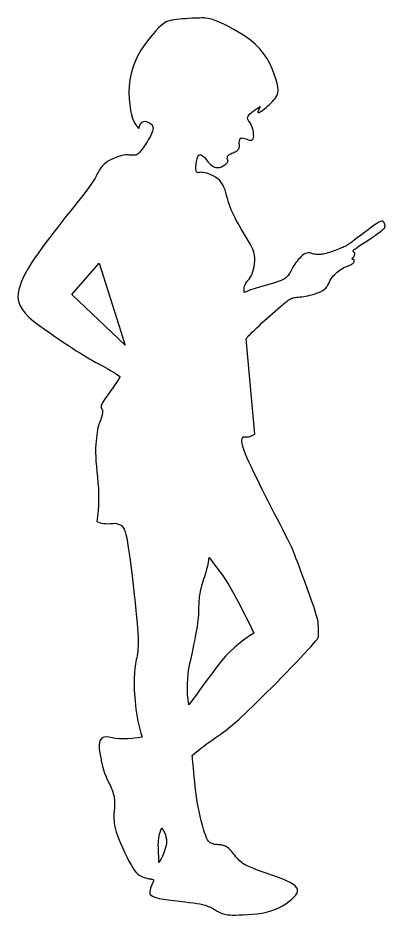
# Model space of a CAD drawing. Extents: x -1820 to 1987, y -821 to 1015.
# Drawn here: x -244 to 443, y -802 to 880 of the extents above; entities that cross this region are included whole.
import ezdxf

# ---------------------------------------------------------------- set-up
doc = ezdxf.new("R2010")
doc.units = 0
doc.header["$LTSCALE"] = 20
doc.layers.add('_____1', color=7, linetype='CONTINUOUS')

msp = doc.modelspace()

# ---------------------------------------------------------------- linework, layer by layer
at = {"layer": '_____1', "color": 0, "linetype": 'CONTINUOUS', "flags": 128}
for points in [[(231.9, 784.6), (227.3, 794.6), (221.9, 804.2), (215.5, 813.3), (208.3, 822), (200.3, 830.2), (191.3, 837.9), (181.5, 845.1), (170.8, 851.9), (160.1, 858.1), (150.2, 863.5), (140.9, 868.1), (132.5, 872), (124.8, 875.1), (117.9, 877.4), (111.7, 878.9), (106.3, 879.7), (106.3, 879.7), (104.5, 879.8), (102.1, 879.8), (99.2, 879.8), (95.6, 879.7), (91.4, 879.6), (86.6, 879.4), (81.2, 879.1), (75.3, 878.8), (69.2, 878.4), (63.4, 878), (58.1, 877.5), (53, 876.9), (48.4, 876.2), (44.1, 875.5), (40.1, 874.7), (36.5, 873.8), (32.8, 872.4), (28.7, 869.7), (24, 865.9), (18.8, 861), (13.1, 854.9), (6.9, 847.7), (0.2, 839.3), (-7, 829.8), (-13.9, 819.6), (-20, 809.1), (-25.1, 798.2), (-29.2, 787.1), (-32.4, 775.8), (-34.7, 764.1), (-36, 752.1), (-36.4, 739.9), (-36, 728), (-35.1, 717.1), (-33.7, 707.2), (-31.6, 698.2), (-29.1, 690.3), (-26, 683.3), (-22.3, 677.3), (-18.1, 672.3), (-18.1, 672.3), (-16.8, 676.5), (-15.2, 679.9), (-13.4, 682.5), (-11.4, 684.5), (-9.1, 685.6), (-6.6, 686.1), (-3.8, 685.7), (-0.8, 684.7), (2.1, 683.2), (4.5, 681.5), (6.3, 679.6), (7.7, 677.5), (8.5, 675.3), (8.7, 672.9), (8.5, 670.3), (7.7, 667.6), (6.5, 664.6), (5.2, 661.6), (3.6, 658.4), (1.8, 655), (-0.2, 651.5), (-2.4, 647.8), (-4.8, 644), (-7.4, 640.1), (-10.1, 636.3), (-12.5, 633), (-14.7, 630.1), (-16.8, 627.7), (-18.6, 625.8), (-20.3, 624.4), (-21.7, 623.4), (-23, 622.9), (-24.2, 622.6), (-25.6, 622.4), (-27.2, 622.3), (-29, 622.3), (-30.9, 622.3), (-33, 622.5), (-35.2, 622.7), (-37.6, 622.9), (-40.3, 623.1), (-43.2, 622.9), (-46.4, 622.5), (-49.9, 621.8), (-53.7, 620.8), (-57.7, 619.4), (-62.1, 617.8), (-66.7, 615.9), (-71.3, 613.8), (-75.5, 611.3), (-79.4, 608.6), (-83, 605.7), (-86.2, 602.5), (-89, 599.1), (-91.5, 595.4), (-93.7, 591.4), (-95.7, 587.4), (-97.8, 583.4), (-100, 579.5), (-102.2, 575.7), (-104.6, 571.9), (-107, 568.2), (-109.5, 564.6), (-112.1, 561.1), (-115.1, 557.1), (-118.7, 552.4), (-123, 546.9), (-128, 540.7), (-133.6, 533.6), (-139.9, 525.7), (-146.8, 517), (-154.4, 507.6), (-162.2, 497.7), (-169.9, 487.9), (-177.4, 478.2), (-184.8, 468.5), (-192, 458.8), (-199.1, 449.2), (-206, 439.6), (-212.7, 430.1), (-219.1, 420.7), (-224.7, 411.6), (-229.6, 402.8), (-233.8, 394.3), (-237.4, 386), (-240.2, 378.1), (-242.4, 370.5), (-243.9, 363.1), (-244.2, 355.9), (-243.1, 348.6), (-240.5, 341.2), (-236.4, 333.8), (-230.8, 326.4), (-223.8, 318.9), (-215.2, 311.3), (-205.2, 303.7), (-194.6, 296.3), (-184.6, 289.3), (-175.1, 282.7), (-166.1, 276.5), (-157.6, 270.8), (-149.6, 265.5), (-142.2, 260.6), (-135.3, 256.1), (-128.7, 251.9), (-122.4, 248), (-116.3, 244.3), (-110.5, 240.9), (-104.9, 237.7), (-99.6, 234.7), (-94.5, 231.9), (-89.6, 229.4), (-84.9, 227), (-80.3, 224.5), (-75.7, 221.9), (-71.1, 219.2), (-66.6, 216.5), (-62.1, 213.8), (-57.6, 210.9), (-53.3, 208), (-53.3, 208), (-53.4, 207), (-54.2, 205.4), (-55.5, 203.1), (-57.3, 200.2), (-59.7, 196.5), (-62.6, 192.3), (-66.1, 187.3), (-70.2, 181.7), (-74.2, 176.1), (-77.8, 171.1), (-80.8, 166.7), (-83.4, 162.9), (-85.4, 159.7), (-86.9, 157.2), (-87.9, 155.2), (-88.4, 153.9), (-88.6, 152.9), (-88.7, 151.9), (-88.7, 151), (-88.6, 150.1), (-88.4, 149.2), (-88, 148.3), (-87.6, 147.5), (-87.1, 146.7), (-86.5, 145.9), (-86.1, 144.9), (-85.9, 143.8), (-85.7, 142.7), (-85.7, 141.4), (-85.8, 140), (-86, 138.5), (-86.3, 136.9), (-86.8, 135.2), (-87.3, 133.4), (-87.9, 131.5), (-88.5, 129.6), (-89.2, 127.5), (-90, 125.3), (-90.9, 123.1), (-91.8, 120.8), (-92.7, 118.2), (-93.6, 115.1), (-94.4, 111.5), (-95.2, 107.5), (-96, 103), (-96.7, 98), (-97.4, 92.6), (-98, 86.6), (-98.5, 80.2), (-98.8, 73.1), (-98.8, 65.5), (-98.6, 57.4), (-98.2, 48.6), (-97.5, 39.3), (-96.6, 29.4), (-95.5, 19), (-94.4, 8.3), (-93.7, -2.3), (-93.3, -12.9), (-93.3, -23.3), (-93.6, -33.7), (-94.2, -44), (-95.2, -54.2), (-96.5, -64.3), (-96.5, -64.3), (-93.6, -65.5), (-90.5, -66.5), (-87.1, -67.3), (-83.4, -67.8), (-79.5, -68.1), (-75.3, -68.2), (-70.9, -68), (-66.3, -67.7), (-61.7, -67.5), (-57.6, -68.2), (-53.9, -69.6), (-50.7, -71.9), (-47.9, -74.9), (-45.5, -78.7), (-43.5, -83.3), (-42, -88.7), (-40.7, -95.2), (-39.2, -103.2), (-37.7, -112.8), (-36.1, -123.9), (-34.3, -136.5), (-32.5, -150.7), (-30.6, -166.3), (-28.5, -183.5), (-26.6, -200.7), (-24.8, -216.5), (-23.3, -230.8), (-22.1, -243.6), (-21, -255), (-20.2, -264.9), (-19.7, -273.4), (-19.3, -280.4), (-19.2, -286.5), (-19.2, -292.2), (-19.3, -297.6), (-19.6, -302.7), (-20, -307.4), (-20.5, -311.7), (-21.2, -315.7), (-22, -319.4), (-22.9, -323.1), (-23.7, -327), (-24.4, -331.1), (-25, -335.6), (-25.5, -340.3), (-25.9, -345.3), (-26.3, -350.6), (-26.6, -356.1), (-26.7, -361.9), (-26.8, -367.9), (-26.7, -374.1), (-26.5, -380.5), (-26.2, -387.2), (-25.7, -394.1), (-25.1, -401.2), (-24.4, -408.5), (-23.5, -416), (-22.4, -423.4), (-21.1, -430.9), (-19.7, -438.3), (-18, -445.8), (-16.1, -453.3), (-14.1, -460.8), (-11.8, -468.2), (-11.8, -468.2), (-21.3, -469.6), (-30.4, -470.6), (-38.9, -471.2), (-47, -471.4), (-54.5, -471.2), (-61.5, -470.7), (-68, -469.8), (-74, -468.6), (-79.3, -467.7), (-83.7, -468.2), (-87.1, -470), (-89.7, -473.1), (-91.4, -477.5), (-92.1, -483.1), (-92, -490.1), (-90.9, -498.4), (-89.4, -507), (-87.7, -515), (-86, -522.5), (-84.1, -529.4), (-82.1, -535.7), (-80, -541.4), (-77.8, -546.6), (-75.5, -551.1), (-73.3, -555.3), (-71.3, -559.4), (-69.5, -563.3), (-68, -567), (-66.7, -570.6), (-65.7, -574), (-64.9, -577.2), (-64.3, -580.3), (-63.9, -583.4), (-63.6, -586.4), (-63.4, -589.5), (-63.3, -592.6), (-63.3, -595.7), (-63.5, -598.8), (-63.7, -602), (-64, -605.2), (-64.3, -608.4), (-64.5, -611.7), (-64.6, -615), (-64.6, -618.4), (-64.5, -621.9), (-64.3, -625.4), (-64, -628.9), (-63.6, -632.6), (-62.9, -636.6), (-61.7, -641.3), (-60.1, -646.7), (-58, -652.8), (-55.3, -659.6), (-52.2, -667.1), (-48.6, -675.3), (-44.6, -684.2), (-40.4, -692.9), (-36.4, -700.7), (-32.6, -707.5), (-29.1, -713.4), (-25.8, -718.2), (-22.7, -722.1), (-19.9, -725), (-17.2, -727), (-14.7, -728.3), (-12.3, -729.6), (-10, -730.6), (-7.7, -731.5), (-5.4, -732.3), (-3.2, -732.9), (-1.1, -733.4), (0.9, -733.7), (2.8, -733.9), (4.5, -734.2), (5.9, -734.4), (7.1, -734.7), (8.1, -735), (8.8, -735.4), (9.3, -735.7), (9.6, -736.1), (9.6, -736.6), (9.6, -737.2), (9.4, -738.1), (9, -739.1), (8.6, -740.3), (8, -741.7), (7.2, -743.3), (6.4, -745.1), (5.5, -746.9), (4.7, -748.9), (4.1, -750.8), (3.6, -752.8), (3.2, -754.9), (2.9, -756.9), (2.8, -759.1), (2.7, -761.2), (3.5, -763.4), (5.6, -765.4), (9.1, -767.2), (14, -769), (20.3, -770.6), (28, -772.1), (37.1, -773.5), (47.7, -774.8), (58.3, -776), (68, -777.1), (76.6, -778.2), (84.1, -779.2), (90.6, -780.2), (96, -781.1), (100.4, -781.9), (103.8, -782.7), (106.6, -783.5), (109.3, -784.4), (112, -785.5), (114.7, -786.6), (117.3, -787.9), (119.9, -789.2), (122.5, -790.7), (125, -792.3), (127.5, -793.8), (130, -795.2), (132.6, -796.5), (135.2, -797.7), (137.8, -798.7), (140.4, -799.6), (143.1, -800.3), (145.8, -800.9), (148.9, -801.4), (152.9, -801.7), (157.7, -801.8), (163.4, -801.8), (169.9, -801.7), (177.2, -801.4), (185.3, -801), (194.3, -800.4), (203.6, -799.5), (212.4, -798.1), (220.9, -796.3), (228.9, -794.1), (236.6, -791.3), (243.9, -788.2), (250.8, -784.5), (257.3, -780.5), (263.2, -776.3), (268.2, -772.3), (272.2, -768.5), (275.4, -764.9), (277.6, -761.5), (279, -758.3), (279.4, -755.4), (279, -752.6), (277.5, -749.9), (274.6, -747), (270.6, -744), (265.2, -740.9), (258.5, -737.6), (250.6, -734.2), (241.4, -730.7), (231, -727), (220.4, -723.4), (210.9, -720), (202.5, -716.9), (195.2, -714), (189, -711.4), (183.9, -709.1), (179.9, -706.9), (176.9, -705.1), (174.6, -703.3), (172.2, -701.3), (170, -699.3), (167.8, -697.1), (165.6, -694.8), (163.5, -692.4), (161.5, -689.8), (159.5, -687.2), (157.6, -684.6), (155.7, -682.2), (153.7, -680.1), (151.8, -678.2), (149.9, -676.5), (148.1, -675.1), (146.2, -673.9), (144.3, -673), (142.5, -672.2), (140.6, -671.6), (138.7, -671), (136.8, -670.6), (134.8, -670.2), (132.8, -670), (130.8, -669.9), (128.8, -669.8), (126.8, -669.8), (124.8, -669.6), (122.9, -669.2), (121, -668.7), (119.2, -668), (117.5, -667.2), (115.8, -666.2), (114.2, -665), (112.5, -663.3), (110.8, -660.6), (109, -657.1), (107.2, -652.6), (105.2, -647.1), (103.2, -640.8), (101.1, -633.5), (98.9, -625.3), (96.8, -616.5), (94.8, -607.6), (93, -598.7), (91.4, -589.6), (90, -580.4), (88.7, -571.1), (87.6, -561.7), (86.7, -552.2), (85.8, -543), (85.1, -534.7), (84.4, -527.2), (83.8, -520.6), (83.2, -514.8), (82.8, -509.9), (82.3, -505.8), (82, -502.5), (82, -502.5), (87.1, -498.3), (92.3, -494.1), (97.5, -489.9), (102.9, -485.8), (108.3, -481.7), (113.8, -477.7), (119.4, -473.7), (125.1, -469.7), (130.6, -465.9), (135.9, -462.1), (140.9, -458.5), (145.5, -455), (149.9, -451.7), (153.9, -448.5), (157.7, -445.4), (161.1, -442.4), (164.8, -439.1), (169.3, -435), (174.5, -430.1), (180.5, -424.4), (187.3, -417.9), (194.9, -410.6), (203.2, -402.5), (212.3, -393.5), (221.7, -384.3), (231, -375), (240.2, -365.8), (249.2, -356.7), (258, -347.6), (266.8, -338.5), (275.4, -329.5), (283.8, -320.5), (291.7, -312.1), (298.5, -304.6), (304.4, -298.2), (309.2, -292.8), (312.9, -288.4), (315.7, -285), (317.4, -282.6), (318.1, -281.2), (318.3, -280.3), (318.4, -279.2), (318.5, -278), (318.6, -276.7), (318.7, -275.3), (318.7, -273.7), (318.7, -272), (318.7, -270.1), (318.6, -268.2), (318.6, -266.2), (318.5, -264.1), (318.3, -261.9), (318.2, -259.6), (318, -257.3), (317.8, -254.9), (317.6, -252.4), (317, -249.2), (316, -244.7), (314.3, -239), (312.1, -231.9), (309.4, -223.6), (306.1, -213.9), (302.2, -203), (297.8, -190.8), (293.3, -178.5), (289.2, -167.2), (285.4, -157), (282, -147.9), (279, -139.9), (276.3, -132.9), (274, -127), (272.1, -122.2), (270.1, -117.4), (267.6, -111.8), (264.6, -105.3), (261, -97.9), (256.9, -89.7), (252.3, -80.6), (247.2, -70.5), (241.5, -59.6), (235.6, -48.4), (229.9, -37.2), (224.2, -26.1), (218.7, -15.2), (213.2, -4.3), (207.9, 6.4), (202.7, 17), (197.5, 27.6), (192.8, 37.6), (188.6, 46.7), (184.9, 54.9), (181.9, 62.3), (179.4, 68.7), (177.5, 74.3), (176.1, 79), (175.3, 82.8), (175, 85.9), (175, 88.5), (175.3, 90.7), (175.9, 92.4), (176.8, 93.7), (178, 94.5), (179.5, 94.8), (181.4, 94.7), (183.4, 94.4), (185.5, 94.4), (187.6, 94.7), (189.8, 95.2), (192, 96), (194.4, 97), (196.8, 98.3), (199.2, 99.8), (199.2, 99.8), (183, 278.3), (183.4, 279.1), (184.4, 280.3), (186, 282.1), (188.2, 284.4), (191, 287.3), (194.3, 290.6), (198.3, 294.4), (202.8, 298.8), (207.7, 303.4), (212.6, 308), (217.5, 312.5), (222.5, 317), (227.5, 321.5), (232.5, 326), (237.6, 330.4), (242.6, 334.8), (247.5, 338.9), (251.8, 342.6), (255.7, 345.7), (259, 348.4), (261.8, 350.5), (264.1, 352.2), (265.8, 353.3), (267.1, 354), (268.2, 354.4), (269.6, 354.8), (271.3, 355.2), (273.3, 355.5), (275.6, 355.9), (278.1, 356.2), (280.9, 356.5), (284, 356.8), (287.3, 357.1), (290.8, 357.6), (294.4, 358.2), (298.2, 359), (302.1, 359.9), (306.2, 361), (310.4, 362.3), (314.8, 363.6), (319.1, 365.2), (322.9, 367), (326.4, 368.9), (329.5, 371.1), (332.1, 373.5), (334.4, 376.1), (336.2, 379), (337.7, 382), (339, 385.1), (340.5, 388), (342.2, 390.8), (344, 393.5), (346, 396.1), (348.2, 398.5), (350.6, 400.8), (353.1, 403), (355.8, 405.1), (358.4, 407), (361, 408.7), (363.5, 410.3), (366.1, 411.7), (368.7, 413), (371.2, 414.1), (373.7, 415.1), (376.1, 416), (378.2, 416.9), (380, 417.8), (381.5, 418.8), (382.8, 419.7), (383.8, 420.7), (384.5, 421.6), (384.9, 422.6), (385.2, 423.5), (385.3, 424.3), (385.3, 425), (385.2, 425.6), (385, 426.1), (384.7, 426.5), (384.2, 426.8), (383.7, 427), (383.1, 427.1), (382.6, 427.2), (382.2, 427.4), (381.9, 427.5), (381.6, 427.7), (381.5, 427.8), (381.4, 428), (381.4, 428.2), (381.5, 428.4), (381.6, 428.7), (381.8, 429), (382, 429.3), (382.3, 429.6), (382.6, 430), (383, 430.5), (383.5, 430.9), (383.9, 431.5), (384.4, 432), (384.8, 432.6), (385.1, 433.2), (385.4, 433.9), (385.7, 434.5), (385.9, 435.3), (386.1, 436), (386.2, 436.8), (386.3, 437.5), (386.3, 438.1), (386.2, 438.7), (386, 439.3), (385.7, 439.8), (385.4, 440.2), (385, 440.6), (384.5, 440.9), (384.1, 441.3), (383.8, 441.7), (383.6, 442), (383.4, 442.4), (383.3, 442.8), (383.2, 443.2), (383.2, 443.6), (383.7, 444.3), (385.1, 445.5), (387.4, 447.3), (390.6, 449.6), (394.7, 452.4), (399.7, 455.8), (405.7, 459.7), (412.5, 464.1), (419.3, 468.6), (425.3, 472.7), (430.3, 476.2), (434.5, 479.3), (437.9, 482), (440.3, 484.2), (441.9, 485.9), (442.6, 487.2), (442.8, 488.2), (442.9, 489.2), (443, 490.1), (443, 491), (442.9, 491.8), (442.8, 492.6), (442.6, 493.4), (442.3, 494.1), (442, 494.8), (441.6, 495.5), (441.2, 496.2), (440.7, 496.8), (440.1, 497.4), (439.5, 498.1), (438.9, 498.6), (438.1, 499.2), (438.1, 499.2), (436.7, 499.1), (434.4, 498.3), (431.3, 496.7), (427.5, 494.4), (422.9, 491.3), (417.5, 487.5), (411.3, 482.9), (404.3, 477.6), (397.3, 472.2), (391, 467.4), (385.5, 463.3), (380.7, 459.8), (376.8, 456.9), (373.5, 454.7), (371, 453.1), (369.3, 452.1), (367.8, 451.4), (366, 450.6), (364, 449.7), (361.6, 448.7), (359, 447.6), (356.1, 446.4), (352.9, 445.2), (349.4, 443.8), (345.8, 442.4), (342.4, 441.2), (339.1, 440.1), (336, 439.2), (333, 438.3), (330.2, 437.7), (327.5, 437.1), (324.9, 436.7), (322.5, 436.4), (320, 436.3), (317.4, 436.3), (314.9, 436.5), (312.4, 436.8), (309.8, 437.3), (307.2, 437.9), (304.6, 438.6), (302, 439.2), (299.3, 439.3), (296.7, 438.9), (294, 438.1), (291.4, 436.7), (288.7, 434.9), (286, 432.6), (283.3, 429.8), (280.6, 426.8), (278.2, 423.9), (276, 421.1), (274, 418.3), (272.2, 415.5), (270.5, 412.8), (269.1, 410.2), (267.9, 407.7), (266.7, 405.3), (265.5, 403), (264.2, 400.8), (262.8, 398.8), (261.4, 397), (259.9, 395.2), (258.3, 393.7), (256.7, 392.2), (254.7, 390.9), (252, 389.4), (248.6, 387.9), (244.5, 386.3), (239.7, 384.6), (234.2, 382.8), (228, 381), (221.1, 379.1), (214.2, 377.2), (207.7, 375.4), (201.7, 373.5), (196.2, 371.7), (191.3, 370), (186.8, 368.2), (182.8, 366.5), (179.4, 364.9), (179.4, 364.9), (179, 368), (179.1, 371.1), (179.4, 374.1), (180.1, 377), (181.2, 379.8), (182.6, 382.5), (184.4, 385.1), (186.4, 387.7), (188.6, 390.3), (190.6, 393.3), (192.4, 396.7), (194, 400.4), (195.5, 404.4), (196.7, 408.8), (197.8, 413.5), (198.7, 418.6), (199.2, 423.9), (199.1, 429.3), (198.4, 434.9), (197.1, 440.6), (195.2, 446.5), (192.6, 452.4), (189.5, 458.5), (185.7, 464.8), (181.8, 471), (178, 477.1), (174.5, 483), (171.1, 488.7), (168, 494.3), (165.1, 499.8), (162.3, 505.1), (159.8, 510.2), (157.5, 515.3), (155.2, 520.4), (153.2, 525.6), (151.2, 530.8), (149.5, 536.1), (147.8, 541.5), (146.3, 546.9), (144.9, 552.4), (143.4, 557.7), (141.5, 562.6), (139.2, 567.1), (136.5, 571.2), (133.4, 574.9), (129.8, 578.2), (125.9, 581.1), (121.5, 583.6), (117.1, 585.7), (113, 587.4), (109.2, 588.7), (105.7, 589.7), (102.5, 590.3), (99.6, 590.5), (97, 590.4), (94.7, 589.8), (92.7, 589.5), (91.2, 590), (90, 591.4), (89.2, 593.6), (88.8, 596.6), (88.7, 600.5), (89.1, 605.2), (89.9, 610.7), (91, 615.9), (92.4, 619.8), (94.2, 622.3), (96.3, 623.5), (98.8, 623.2), (101.5, 621.6), (104.7, 618.6), (108.1, 614.3), (111.7, 609.6), (115.3, 605.9), (118.9, 602.9), (122.5, 600.8), (126.1, 599.6), (129.6, 599.2), (133.2, 599.7), (136.7, 601), (140, 602.7), (142.8, 604.3), (145.1, 605.8), (146.9, 607.3), (148.1, 608.6), (148.9, 609.9), (149.1, 611.1), (148.8, 612.2), (148.4, 613.2), (148, 614.2), (147.8, 615.2), (147.7, 616.2), (147.7, 617.2), (147.8, 618.1), (148, 619.1), (148.3, 620), (148.8, 620.9), (149.5, 621.8), (150.5, 622.7), (151.6, 623.6), (153, 624.5), (154.6, 625.3), (156.4, 626.2), (158.5, 627.1), (160.5, 627.9), (162.4, 628.8), (164, 629.7), (165.4, 630.6), (166.6, 631.6), (167.7, 632.6), (168.5, 633.6), (169.1, 634.6), (169.6, 635.6), (169.9, 636.7), (170.2, 637.7), (170.4, 638.8), (170.5, 639.9), (170.6, 641), (170.5, 642), (170.4, 643.2), (170.2, 644.3), (170.2, 645.4), (170.2, 646.6), (170.2, 647.7), (170.4, 648.9), (170.6, 650.1), (170.9, 651.3), (171.2, 652.5), (171.8, 653.6), (172.7, 654.3), (174, 654.7), (175.6, 654.8), (177.6, 654.5), (179.9, 654), (182.7, 653.1), (185.7, 651.9), (188.7, 650.8), (191.3, 650.4), (193.4, 650.7), (195, 651.7), (196.2, 653.3), (197, 655.6), (197.2, 658.5), (197, 662.1), (196.5, 666), (195.8, 669.6), (194.9, 673.1), (193.8, 676.3), (192.5, 679.4), (191, 682.3), (189.3, 684.9), (187.5, 687.4), (186.1, 689.9), (185.8, 692.6), (186.8, 695.6), (188.9, 698.8), (192.2, 702.2), (196.7, 705.8), (202.3, 709.7), (209.1, 713.8), (209.1, 713.8), (204.6, 703.9), (204.7, 702.9), (205.3, 702.4), (206.2, 702.3), (207.6, 702.8), (209.4, 703.7), (211.6, 705.2), (214.2, 707.1), (217.2, 709.5), (220.4, 712.2), (223.5, 714.8), (226.4, 717.6), (229.3, 720.3), (232, 723.1), (234.6, 726), (237, 728.8), (239.4, 731.7), (241.3, 735.1), (242.4, 739.4), (242.7, 744.6), (242.1, 750.8), (240.8, 757.8), (238.6, 765.8), (235.7, 774.7), (231.9, 784.6), (231.9, 784.6)], [(-92, 419.9), (-43.3, 266.6), (-143.4, 361.3)], [(113.5, -131.9), (120.1, -140), (126.5, -148.2), (132.6, -156.5), (138.5, -164.9), (144.2, -173.5), (149.7, -182.2), (154.9, -191), (160, -200), (164.9, -209), (169.7, -218.1), (174.5, -227.2), (179.2, -236.4), (183.8, -245.6), (188.4, -254.8), (192.9, -264.1), (197.4, -273.5), (197.4, -273.5), (187.6, -279.7), (178.2, -286.3), (169.2, -293.3), (160.5, -300.7), (152.3, -308.5), (144.4, -316.7), (137, -325.3), (129.9, -334.2), (123, -343.4), (116.2, -352.6), (109.4, -361.8), (102.6, -371), (95.8, -380.2), (89.1, -389.4), (82.4, -398.6), (75.7, -407.8), (75.7, -407.8), (74.3, -398), (73.4, -388.2), (72.9, -378.4), (73, -368.7), (73.5, -359), (74.4, -349.4), (75.9, -339.8), (77.8, -330.3), (79.9, -321), (81.8, -312.1), (83.6, -303.5), (85.3, -295.4), (86.8, -287.7), (88.2, -280.4), (89.5, -273.5), (90.6, -266.9), (91.6, -260.8), (92.4, -254.9), (93.1, -249.5), (93.7, -244.3), (94.2, -239.5), (94.5, -235), (94.6, -230.9), (94.6, -227.1), (94.6, -223.5), (94.7, -219.9), (94.9, -216.4), (95.1, -212.8), (95.4, -209.3), (95.8, -205.8), (96.3, -202.4), (96.8, -198.9), (97.5, -195.4), (98.2, -191.8), (99.1, -188.1), (100.2, -184.2), (101.3, -180.1), (102.6, -175.9), (104, -171.6), (105.5, -167.2), (107, -162.6), (108.4, -158.2), (109.6, -153.7), (110.7, -149.3), (111.6, -144.9), (112.4, -140.6), (113.1, -136.2), (113.5, -131.9), (113.5, -131.9)], [(25.2, -638.6), (27.8, -643), (30, -647.3), (31.7, -651.5), (32.9, -655.7), (33.7, -659.8), (34, -663.8), (33.8, -667.7), (33.1, -671.6), (32.2, -675.4), (31, -679.3), (29.6, -683.2), (28, -687.2), (26.3, -691.2), (24.3, -695.3), (22.1, -699.4), (19.8, -703.6), (19.8, -703.6), (19.6, -699.5), (19.4, -695.4), (19.2, -691.2), (19.1, -687.1), (18.9, -683), (18.8, -678.8), (18.7, -674.7), (18.5, -670.5), (18.6, -666.3), (18.8, -662.2), (19.3, -658.2), (20, -654.2), (20.9, -650.2), (22.1, -646.3), (23.5, -642.5), (25.2, -638.6), (25.2, -638.6)]]:
    msp.add_lwpolyline(points, close=True, dxfattribs=at)

doc.saveas('drawing.dxf')
